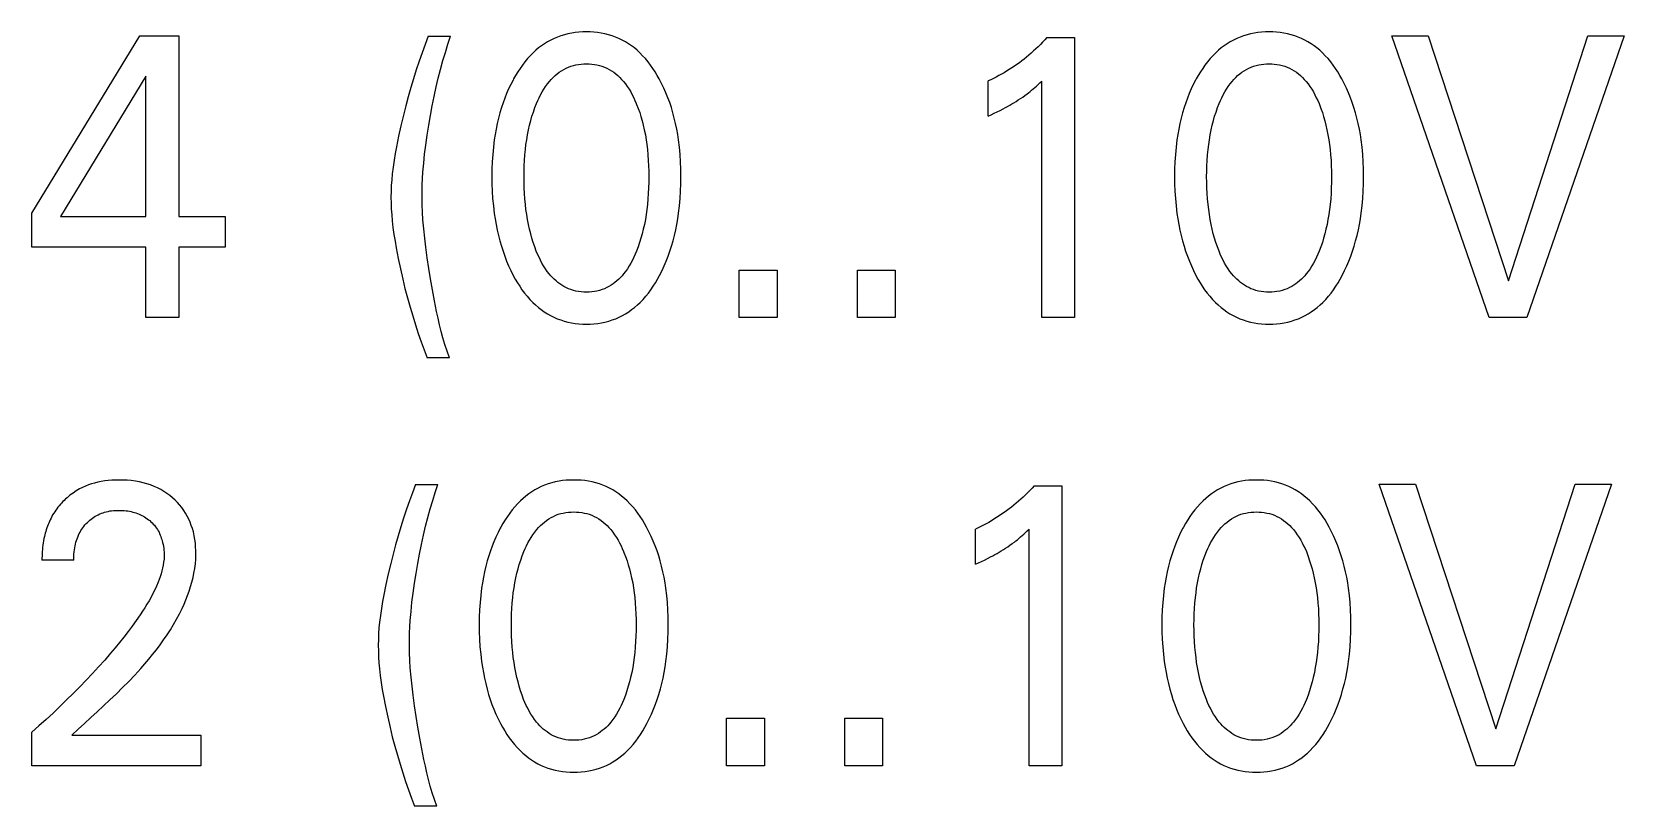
# Model space of a CAD drawing. Extents: x 0 to 420, y 0 to 297.
# Drawn here: x 175.19 to 187.62, y 232.71 to 238.76 of the extents above; entities that cross this region are included whole.
import ezdxf

# ---------------------------------------------------------------- set-up
doc = ezdxf.new("R2010")
doc.units = 0
doc.header["$LTSCALE"] = 23.1
doc.layers.add('10000_FRONT', color=7, linetype='CONTINUOUS')

msp = doc.modelspace()

# ---------------------------------------------------------------- linework, layer by layer
at = {"layer": '10000_FRONT', "color": 7, "linetype": 'CONTINUOUS'}
for p, q in [((175.189, 237.341), (176.032, 238.726)), ((176.032, 238.726), (176.335, 238.726)), ((176.335, 238.726), (176.335, 237.316)), ((178.283, 238.724), (178.456, 238.724)), ((183.11, 238.713), (183.327, 238.713)), ((183.327, 238.713), (183.327, 236.526)), ((186.564, 236.526), (185.804, 238.726)), ((185.804, 238.726), (186.088, 238.726)), ((186.088, 238.726), (186.715, 236.814)), ((186.715, 236.814), (187.333, 238.726)), ((187.617, 238.726), (186.857, 236.526)), ((187.333, 238.726), (187.617, 238.726)), ((176.078, 238.412), (175.412, 237.316)), ((176.078, 237.316), (176.078, 238.412)), ((182.652, 238.1), (182.652, 238.375)), ((183.071, 236.526), (183.071, 238.373)), ((175.189, 237.076), (175.189, 237.341)), ((175.412, 237.316), (176.078, 237.316)), ((176.335, 237.316), (176.697, 237.316)), ((176.697, 237.316), (176.697, 237.076)), ((176.078, 237.076), (175.189, 237.076)), ((176.078, 236.526), (176.078, 237.076)), ((176.335, 237.076), (176.335, 236.526)), ((176.697, 237.076), (176.335, 237.076)), ((180.709, 236.526), (180.709, 236.897)), ((180.709, 236.897), (181.005, 236.897)), ((181.005, 236.897), (181.005, 236.526)), ((181.632, 236.526), (181.632, 236.897)), ((181.632, 236.897), (181.928, 236.897)), ((181.928, 236.897), (181.928, 236.526)), ((176.335, 236.526), (176.078, 236.526)), ((181.005, 236.526), (180.709, 236.526)), ((181.928, 236.526), (181.632, 236.526)), ((183.327, 236.526), (183.071, 236.526)), ((186.857, 236.526), (186.564, 236.526)), ((178.448, 236.211), (178.275, 236.211)), ((178.184, 235.224), (178.357, 235.224)), ((183.011, 235.213), (183.228, 235.213)), ((183.228, 235.213), (183.228, 233.026)), ((186.465, 233.026), (185.705, 235.226)), ((185.705, 235.226), (185.989, 235.226)), ((185.989, 235.226), (186.616, 233.314)), ((186.616, 233.314), (187.234, 235.226)), ((187.518, 235.226), (186.758, 233.026)), ((187.234, 235.226), (187.518, 235.226)), ((182.553, 234.6), (182.553, 234.875)), ((182.972, 233.026), (182.972, 234.873)), ((175.515, 234.632), (175.267, 234.632)), ((175.189, 233.026), (175.189, 233.289)), ((180.61, 233.026), (180.61, 233.397)), ((180.61, 233.397), (180.906, 233.397)), ((180.906, 233.397), (180.906, 233.026)), ((181.533, 233.026), (181.533, 233.397)), ((181.533, 233.397), (181.828, 233.397)), ((181.828, 233.397), (181.828, 233.026)), ((175.5, 233.266), (176.508, 233.266)), ((176.508, 233.266), (176.508, 233.026)), ((176.508, 233.026), (175.189, 233.026)), ((180.906, 233.026), (180.61, 233.026)), ((181.828, 233.026), (181.533, 233.026)), ((183.228, 233.026), (182.972, 233.026)), ((186.758, 233.026), (186.465, 233.026)), ((178.349, 232.711), (178.175, 232.711))]:
    msp.add_line(p, q, dxfattribs=at)
for points in [[(180.088, 236.856), (180.107, 236.893), (180.124, 236.93), (180.14, 236.968), (180.155, 237.006), (180.168, 237.044), (180.181, 237.083), (180.193, 237.126), (180.204, 237.168), (180.214, 237.211), (180.222, 237.254), (180.23, 237.298), (180.236, 237.341), (180.243, 237.399), (180.249, 237.456), (180.252, 237.514), (180.254, 237.572), (180.255, 237.629), (180.254, 237.686), (180.252, 237.743), (180.248, 237.8), (180.243, 237.857), (180.236, 237.914), (180.23, 237.956), (180.222, 237.999), (180.213, 238.042), (180.203, 238.084), (180.192, 238.126), (180.18, 238.167), (180.167, 238.206), (180.153, 238.243), (180.138, 238.281), (180.122, 238.318), (180.104, 238.354), (180.085, 238.39), (180.07, 238.418), (180.053, 238.446), (180.036, 238.472), (180.017, 238.499), (179.998, 238.524), (179.978, 238.549), (179.956, 238.572), (179.934, 238.595), (179.913, 238.614), (179.891, 238.632), (179.868, 238.649), (179.845, 238.665), (179.821, 238.68), (179.796, 238.694), (179.77, 238.706), (179.744, 238.717), (179.717, 238.727), (179.689, 238.736), (179.661, 238.743), (179.633, 238.748), (179.604, 238.753), (179.575, 238.756), (179.546, 238.758), (179.517, 238.758), (179.488, 238.758), (179.459, 238.756), (179.43, 238.753), (179.402, 238.748), (179.373, 238.743), (179.345, 238.736), (179.318, 238.727), (179.291, 238.717), (179.264, 238.706), (179.239, 238.694), (179.214, 238.68), (179.19, 238.665), (179.167, 238.649), (179.144, 238.632), (179.122, 238.614), (179.101, 238.595), (179.078, 238.572), (179.057, 238.549), (179.036, 238.524), (179.017, 238.499), (178.999, 238.472), (178.981, 238.446), (178.964, 238.418), (178.949, 238.39), (178.944, 238.381)], [(185.416, 236.856), (185.435, 236.893), (185.452, 236.93), (185.468, 236.968), (185.483, 237.006), (185.497, 237.044), (185.509, 237.083), (185.521, 237.126), (185.532, 237.168), (185.542, 237.211), (185.551, 237.254), (185.558, 237.298), (185.565, 237.341), (185.572, 237.399), (185.577, 237.456), (185.58, 237.514), (185.583, 237.572), (185.583, 237.629), (185.583, 237.686), (185.58, 237.743), (185.577, 237.8), (185.571, 237.857), (185.564, 237.914), (185.558, 237.956), (185.55, 237.999), (185.541, 238.042), (185.531, 238.084), (185.52, 238.126), (185.508, 238.167), (185.495, 238.206), (185.481, 238.243), (185.466, 238.281), (185.45, 238.318), (185.432, 238.354), (185.414, 238.39), (185.398, 238.418), (185.381, 238.446), (185.364, 238.472), (185.346, 238.499), (185.326, 238.524), (185.306, 238.549), (185.284, 238.572), (185.262, 238.595), (185.241, 238.614), (185.219, 238.632), (185.196, 238.649), (185.173, 238.665), (185.149, 238.68), (185.124, 238.694), (185.098, 238.706), (185.072, 238.717), (185.045, 238.727), (185.018, 238.736), (184.99, 238.743), (184.961, 238.748), (184.932, 238.753), (184.903, 238.756), (184.874, 238.758), (184.845, 238.758), (184.816, 238.758), (184.787, 238.756), (184.758, 238.753), (184.73, 238.748), (184.701, 238.743), (184.673, 238.736), (184.646, 238.727), (184.619, 238.717), (184.593, 238.706), (184.567, 238.694), (184.542, 238.68), (184.518, 238.665), (184.495, 238.649), (184.472, 238.632), (184.45, 238.614), (184.429, 238.595), (184.407, 238.572), (184.385, 238.549), (184.365, 238.524), (184.345, 238.499), (184.327, 238.472), (184.309, 238.446), (184.293, 238.418), (184.277, 238.39), (184.272, 238.381)], [(178.283, 238.724), (178.258, 238.659), (178.234, 238.595), (178.212, 238.529), (178.189, 238.461), (178.168, 238.392), (178.147, 238.323), (178.127, 238.251), (178.107, 238.179), (178.089, 238.107), (178.069, 238.025), (178.051, 237.943), (178.034, 237.861), (178.025, 237.808), (178.016, 237.755), (178.008, 237.701), (178.002, 237.648), (177.997, 237.603), (177.994, 237.558), (177.992, 237.512), (177.991, 237.467), (177.992, 237.421), (177.994, 237.375), (177.997, 237.329), (178.001, 237.283), (178.007, 237.23), (178.015, 237.176), (178.023, 237.123), (178.032, 237.07), (178.047, 236.988), (178.065, 236.907), (178.083, 236.826), (178.101, 236.753), (178.12, 236.68), (178.141, 236.608), (178.161, 236.539), (178.182, 236.47), (178.204, 236.402), (178.227, 236.338), (178.25, 236.274), (178.275, 236.211)], [(178.448, 236.211), (178.429, 236.263), (178.412, 236.315), (178.397, 236.368), (178.383, 236.419), (178.37, 236.47), (178.359, 236.522), (178.347, 236.574), (178.331, 236.658), (178.315, 236.743), (178.3, 236.828), (178.287, 236.911), (178.275, 236.994), (178.263, 237.077), (178.255, 237.148), (178.247, 237.219), (178.241, 237.29), (178.237, 237.349), (178.235, 237.408), (178.234, 237.467), (178.234, 237.516), (178.236, 237.564), (178.238, 237.612), (178.241, 237.661), (178.247, 237.732), (178.254, 237.803), (178.263, 237.873), (178.273, 237.951), (178.286, 238.028), (178.299, 238.105), (178.313, 238.179), (178.328, 238.254), (178.345, 238.328), (178.361, 238.397), (178.379, 238.465), (178.397, 238.534), (178.416, 238.598), (178.435, 238.661), (178.456, 238.724)], [(183.11, 238.713), (183.094, 238.695), (183.077, 238.677), (183.06, 238.66), (183.043, 238.642), (183.025, 238.625), (183.007, 238.609), (182.989, 238.592), (182.97, 238.576), (182.952, 238.561), (182.933, 238.546), (182.915, 238.532), (182.896, 238.517), (182.876, 238.503), (182.857, 238.49), (182.837, 238.477), (182.817, 238.464), (182.797, 238.451), (182.777, 238.439), (182.757, 238.427), (182.736, 238.416), (182.715, 238.405), (182.694, 238.395), (182.673, 238.384), (182.652, 238.375)], [(179.126, 237.045), (179.114, 237.078), (179.102, 237.112), (179.091, 237.147), (179.082, 237.181), (179.073, 237.216), (179.064, 237.254), (179.057, 237.293), (179.051, 237.332), (179.045, 237.371), (179.041, 237.41), (179.037, 237.453), (179.034, 237.496), (179.032, 237.54), (179.03, 237.583), (179.03, 237.626), (179.03, 237.669), (179.032, 237.712), (179.034, 237.754), (179.037, 237.797), (179.041, 237.84), (179.045, 237.878), (179.051, 237.916), (179.057, 237.955), (179.065, 237.993), (179.073, 238.03), (179.082, 238.065), (179.092, 238.099), (179.103, 238.132), (179.115, 238.166), (179.128, 238.199), (179.138, 238.222), (179.148, 238.244), (179.159, 238.267), (179.171, 238.289), (179.184, 238.31), (179.198, 238.331), (179.213, 238.351), (179.228, 238.371), (179.242, 238.387), (179.257, 238.402), (179.272, 238.416), (179.288, 238.43), (179.304, 238.442), (179.322, 238.454), (179.34, 238.465), (179.358, 238.474), (179.377, 238.483), (179.396, 238.49), (179.415, 238.496), (179.435, 238.5), (179.455, 238.504), (179.476, 238.507), (179.496, 238.508), (179.517, 238.509), (179.538, 238.508), (179.558, 238.507), (179.579, 238.504), (179.599, 238.5), (179.619, 238.496), (179.638, 238.49), (179.657, 238.483), (179.676, 238.474), (179.695, 238.465), (179.712, 238.454), (179.73, 238.442), (179.746, 238.43), (179.762, 238.416), (179.777, 238.402), (179.792, 238.387), (179.806, 238.371), (179.821, 238.351), (179.836, 238.331), (179.85, 238.31), (179.863, 238.289), (179.875, 238.267), (179.886, 238.244), (179.896, 238.222), (179.906, 238.199), (179.909, 238.191)], [(184.455, 237.045), (184.442, 237.078), (184.43, 237.112), (184.419, 237.147), (184.41, 237.181), (184.401, 237.216), (184.393, 237.254), (184.385, 237.293), (184.379, 237.332), (184.374, 237.371), (184.369, 237.41), (184.365, 237.453), (184.362, 237.496), (184.36, 237.54), (184.359, 237.583), (184.358, 237.626), (184.359, 237.669), (184.36, 237.712), (184.362, 237.754), (184.365, 237.797), (184.369, 237.84), (184.374, 237.878), (184.379, 237.916), (184.386, 237.955), (184.393, 237.993), (184.402, 238.03), (184.411, 238.065), (184.42, 238.099), (184.431, 238.132), (184.443, 238.166), (184.456, 238.199), (184.466, 238.222), (184.476, 238.244), (184.488, 238.267), (184.5, 238.289), (184.512, 238.31), (184.526, 238.331), (184.541, 238.351), (184.557, 238.371), (184.57, 238.387), (184.585, 238.402), (184.6, 238.416), (184.616, 238.43), (184.633, 238.442), (184.65, 238.454), (184.668, 238.465), (184.686, 238.474), (184.705, 238.483), (184.724, 238.49), (184.744, 238.496), (184.764, 238.5), (184.784, 238.504), (184.804, 238.507), (184.825, 238.508), (184.845, 238.509), (184.866, 238.508), (184.886, 238.507), (184.907, 238.504), (184.927, 238.5), (184.947, 238.496), (184.967, 238.49), (184.986, 238.483), (185.004, 238.474), (185.023, 238.465), (185.041, 238.454), (185.058, 238.442), (185.074, 238.43), (185.09, 238.416), (185.106, 238.402), (185.12, 238.387), (185.134, 238.371), (185.15, 238.351), (185.164, 238.331), (185.178, 238.31), (185.191, 238.289), (185.203, 238.267), (185.214, 238.244), (185.225, 238.222), (185.235, 238.199), (185.238, 238.191)], [(178.944, 238.381), (178.926, 238.347), (178.909, 238.312), (178.894, 238.276), (178.88, 238.24), (178.867, 238.204), (178.854, 238.167), (178.842, 238.126), (178.831, 238.084), (178.821, 238.042), (178.812, 237.999), (178.805, 237.956), (178.798, 237.914), (178.791, 237.857), (178.786, 237.8), (178.782, 237.743), (178.78, 237.686), (178.779, 237.629), (178.78, 237.571), (178.782, 237.514), (178.785, 237.456), (178.791, 237.398), (178.798, 237.34), (178.804, 237.297), (178.812, 237.254), (178.82, 237.21), (178.83, 237.168), (178.841, 237.125), (178.853, 237.083), (178.866, 237.044), (178.879, 237.005), (178.894, 236.967), (178.91, 236.93), (178.927, 236.893), (178.946, 236.856), (178.962, 236.827), (178.978, 236.799), (178.996, 236.771), (179.014, 236.744), (179.034, 236.718), (179.054, 236.693), (179.076, 236.668), (179.099, 236.645), (179.12, 236.625), (179.142, 236.606), (179.164, 236.589), (179.188, 236.572), (179.212, 236.557), (179.237, 236.542), (179.263, 236.529), (179.289, 236.518), (179.316, 236.508), (179.344, 236.499), (179.372, 236.492), (179.401, 236.486), (179.43, 236.481), (179.459, 236.478), (179.488, 236.476), (179.517, 236.476), (179.546, 236.476), (179.576, 236.478), (179.605, 236.481), (179.634, 236.486), (179.662, 236.492), (179.691, 236.499), (179.718, 236.508), (179.746, 236.518), (179.772, 236.529), (179.798, 236.542), (179.823, 236.557), (179.847, 236.572), (179.87, 236.589), (179.893, 236.606), (179.915, 236.625), (179.936, 236.645), (179.959, 236.668), (179.98, 236.693), (180.001, 236.718), (180.02, 236.744), (180.039, 236.771), (180.056, 236.799), (180.072, 236.827), (180.088, 236.856)], [(182.652, 238.1), (182.676, 238.111), (182.699, 238.122), (182.723, 238.133), (182.746, 238.145), (182.769, 238.157), (182.787, 238.166), (182.804, 238.175), (182.821, 238.185), (182.838, 238.195), (182.854, 238.204), (182.871, 238.215), (182.888, 238.226), (182.905, 238.237), (182.922, 238.249), (182.939, 238.261), (182.956, 238.273), (182.968, 238.283), (182.98, 238.292), (182.991, 238.302), (183.004, 238.313), (183.017, 238.324), (183.03, 238.335), (183.044, 238.348), (183.057, 238.36), (183.071, 238.373)], [(184.272, 238.381), (184.254, 238.347), (184.238, 238.312), (184.222, 238.276), (184.208, 238.24), (184.195, 238.204), (184.183, 238.167), (184.17, 238.126), (184.159, 238.084), (184.149, 238.042), (184.14, 237.999), (184.133, 237.956), (184.126, 237.914), (184.119, 237.857), (184.114, 237.8), (184.11, 237.743), (184.108, 237.686), (184.107, 237.629), (184.108, 237.571), (184.11, 237.514), (184.114, 237.456), (184.119, 237.398), (184.126, 237.34), (184.132, 237.297), (184.14, 237.254), (184.149, 237.21), (184.158, 237.168), (184.169, 237.125), (184.182, 237.083), (184.194, 237.044), (184.208, 237.005), (184.223, 236.967), (184.239, 236.93), (184.256, 236.893), (184.274, 236.856), (184.29, 236.827), (184.307, 236.799), (184.324, 236.771), (184.342, 236.744), (184.362, 236.718), (184.382, 236.693), (184.404, 236.668), (184.427, 236.645), (184.448, 236.625), (184.47, 236.606), (184.493, 236.589), (184.516, 236.572), (184.54, 236.557), (184.565, 236.542), (184.591, 236.529), (184.617, 236.518), (184.644, 236.508), (184.672, 236.499), (184.7, 236.492), (184.729, 236.486), (184.758, 236.481), (184.787, 236.478), (184.816, 236.476), (184.845, 236.476), (184.875, 236.476), (184.904, 236.478), (184.933, 236.481), (184.962, 236.486), (184.991, 236.492), (185.019, 236.499), (185.047, 236.508), (185.074, 236.518), (185.1, 236.529), (185.126, 236.542), (185.151, 236.557), (185.175, 236.572), (185.199, 236.589), (185.221, 236.606), (185.243, 236.625), (185.264, 236.645), (185.287, 236.668), (185.309, 236.693), (185.329, 236.718), (185.349, 236.744), (185.367, 236.771), (185.384, 236.799), (185.401, 236.827), (185.416, 236.856)], [(179.909, 238.191), (179.922, 238.16), (179.933, 238.128), (179.943, 238.096), (179.952, 238.063), (179.961, 238.03), (179.969, 237.993), (179.977, 237.955), (179.983, 237.916), (179.989, 237.878), (179.993, 237.84), (179.997, 237.797), (180, 237.754), (180.002, 237.712), (180.004, 237.669), (180.004, 237.626), (180.004, 237.583), (180.002, 237.54), (180, 237.496), (179.997, 237.453), (179.993, 237.41), (179.989, 237.371), (179.983, 237.332), (179.977, 237.293), (179.97, 237.254), (179.961, 237.216), (179.953, 237.181), (179.943, 237.147), (179.932, 237.112), (179.921, 237.078), (179.908, 237.045), (179.898, 237.021), (179.887, 236.998), (179.876, 236.975), (179.864, 236.952), (179.851, 236.93), (179.838, 236.908), (179.823, 236.887), (179.807, 236.867), (179.795, 236.853), (179.782, 236.839), (179.769, 236.826), (179.755, 236.813), (179.74, 236.801), (179.725, 236.79), (179.709, 236.779), (179.693, 236.769), (179.677, 236.761), (179.658, 236.752), (179.639, 236.745), (179.619, 236.739), (179.599, 236.734), (179.579, 236.73), (179.558, 236.727), (179.538, 236.726), (179.517, 236.725), (179.496, 236.726), (179.476, 236.727), (179.455, 236.73), (179.435, 236.734), (179.415, 236.739), (179.395, 236.745), (179.376, 236.752), (179.357, 236.761), (179.341, 236.769), (179.325, 236.779), (179.309, 236.79), (179.294, 236.801), (179.28, 236.813), (179.266, 236.826), (179.252, 236.839), (179.239, 236.853), (179.227, 236.867), (179.211, 236.887), (179.197, 236.908), (179.183, 236.93), (179.17, 236.952), (179.158, 236.975), (179.147, 236.998), (179.136, 237.021), (179.126, 237.045)], [(185.238, 238.191), (185.25, 238.16), (185.261, 238.128), (185.271, 238.096), (185.281, 238.063), (185.289, 238.03), (185.297, 237.993), (185.305, 237.955), (185.311, 237.916), (185.317, 237.878), (185.321, 237.84), (185.325, 237.797), (185.329, 237.754), (185.331, 237.712), (185.332, 237.669), (185.332, 237.626), (185.332, 237.583), (185.331, 237.54), (185.329, 237.496), (185.326, 237.453), (185.322, 237.41), (185.317, 237.371), (185.312, 237.332), (185.305, 237.293), (185.298, 237.254), (185.289, 237.216), (185.281, 237.181), (185.271, 237.147), (185.261, 237.112), (185.249, 237.078), (185.236, 237.045), (185.226, 237.021), (185.216, 236.998), (185.204, 236.975), (185.192, 236.952), (185.18, 236.93), (185.166, 236.908), (185.151, 236.887), (185.135, 236.867), (185.123, 236.853), (185.11, 236.839), (185.097, 236.826), (185.083, 236.813), (185.068, 236.801), (185.053, 236.79), (185.038, 236.779), (185.022, 236.769), (185.005, 236.761), (184.986, 236.752), (184.967, 236.745), (184.948, 236.739), (184.928, 236.734), (184.907, 236.73), (184.887, 236.727), (184.866, 236.726), (184.845, 236.725), (184.825, 236.726), (184.804, 236.727), (184.783, 236.73), (184.763, 236.734), (184.743, 236.739), (184.723, 236.745), (184.704, 236.752), (184.686, 236.761), (184.669, 236.769), (184.653, 236.779), (184.637, 236.79), (184.622, 236.801), (184.608, 236.813), (184.594, 236.826), (184.58, 236.839), (184.568, 236.853), (184.555, 236.867), (184.54, 236.887), (184.525, 236.908), (184.511, 236.93), (184.498, 236.952), (184.486, 236.975), (184.475, 236.998), (184.464, 237.021), (184.455, 237.045)], [(175.5, 233.266), (175.549, 233.311), (175.599, 233.356), (175.649, 233.402), (175.698, 233.448), (175.748, 233.494), (175.798, 233.541), (175.848, 233.588), (175.897, 233.637), (175.945, 233.685), (175.992, 233.735), (176.039, 233.785), (176.07, 233.821), (176.101, 233.858), (176.131, 233.894), (176.161, 233.932), (176.19, 233.97), (176.217, 234.009), (176.244, 234.048), (176.27, 234.088), (176.294, 234.129), (176.318, 234.17), (176.34, 234.212), (176.361, 234.255), (176.377, 234.288), (176.391, 234.322), (176.404, 234.356), (176.417, 234.391), (176.428, 234.425), (176.438, 234.46), (176.447, 234.496), (176.454, 234.531), (176.46, 234.567), (176.465, 234.603), (176.468, 234.639), (176.469, 234.675), (176.469, 234.705), (176.467, 234.735), (176.465, 234.764), (176.461, 234.794), (176.455, 234.823), (176.449, 234.852), (176.442, 234.878), (176.433, 234.903), (176.424, 234.928), (176.413, 234.952), (176.401, 234.976), (176.388, 234.999), (176.374, 235.021), (176.359, 235.042), (176.342, 235.063), (176.325, 235.082), (176.307, 235.1), (176.287, 235.118), (176.265, 235.136), (176.242, 235.153), (176.219, 235.169), (176.194, 235.183), (176.169, 235.196), (176.142, 235.208), (176.115, 235.219), (176.086, 235.228), (176.058, 235.236), (176.029, 235.243), (175.997, 235.249), (175.965, 235.253), (175.933, 235.256), (175.901, 235.258), (175.868, 235.258), (175.84, 235.258), (175.813, 235.256), (175.785, 235.254), (175.758, 235.251), (175.73, 235.246), (175.703, 235.241), (175.678, 235.234), (175.654, 235.227), (175.63, 235.219), (175.606, 235.21), (175.583, 235.199), (175.561, 235.188), (175.535, 235.173), (175.51, 235.156), (175.486, 235.139), (175.463, 235.12)], [(178.184, 235.224), (178.159, 235.159), (178.135, 235.095), (178.113, 235.029), (178.09, 234.961), (178.069, 234.892), (178.048, 234.823), (178.028, 234.751), (178.008, 234.679), (177.99, 234.607), (177.97, 234.525), (177.952, 234.443), (177.935, 234.361), (177.926, 234.308), (177.917, 234.255), (177.909, 234.201), (177.903, 234.148), (177.898, 234.103), (177.895, 234.058), (177.893, 234.012), (177.892, 233.967), (177.893, 233.921), (177.895, 233.875), (177.898, 233.829), (177.902, 233.783), (177.908, 233.73), (177.916, 233.676), (177.924, 233.623), (177.933, 233.57), (177.948, 233.488), (177.966, 233.407), (177.984, 233.326), (178.002, 233.253), (178.021, 233.18), (178.042, 233.108), (178.062, 233.039), (178.083, 232.97), (178.105, 232.902), (178.128, 232.838), (178.151, 232.774), (178.175, 232.711)], [(178.349, 232.711), (178.33, 232.763), (178.313, 232.815), (178.298, 232.868), (178.284, 232.919), (178.271, 232.97), (178.26, 233.022), (178.248, 233.074), (178.232, 233.158), (178.216, 233.243), (178.201, 233.328), (178.188, 233.411), (178.176, 233.494), (178.164, 233.577), (178.156, 233.648), (178.148, 233.719), (178.142, 233.79), (178.138, 233.849), (178.136, 233.908), (178.135, 233.967), (178.135, 234.016), (178.137, 234.064), (178.139, 234.112), (178.142, 234.161), (178.148, 234.232), (178.155, 234.303), (178.164, 234.373), (178.174, 234.451), (178.187, 234.528), (178.2, 234.605), (178.214, 234.679), (178.229, 234.754), (178.246, 234.828), (178.262, 234.897), (178.28, 234.965), (178.298, 235.034), (178.317, 235.098), (178.336, 235.161), (178.357, 235.224)], [(179.989, 233.356), (180.008, 233.393), (180.025, 233.43), (180.041, 233.468), (180.056, 233.506), (180.069, 233.544), (180.082, 233.583), (180.094, 233.626), (180.105, 233.668), (180.115, 233.711), (180.123, 233.754), (180.131, 233.798), (180.137, 233.841), (180.144, 233.899), (180.15, 233.956), (180.153, 234.014), (180.155, 234.072), (180.156, 234.129), (180.155, 234.186), (180.153, 234.243), (180.149, 234.3), (180.144, 234.357), (180.137, 234.414), (180.131, 234.456), (180.123, 234.499), (180.114, 234.542), (180.104, 234.584), (180.093, 234.626), (180.081, 234.667), (180.068, 234.706), (180.054, 234.743), (180.039, 234.781), (180.023, 234.818), (180.005, 234.854), (179.986, 234.89), (179.971, 234.918), (179.954, 234.946), (179.937, 234.972), (179.918, 234.999), (179.899, 235.024), (179.879, 235.049), (179.857, 235.072), (179.835, 235.095), (179.814, 235.114), (179.792, 235.132), (179.769, 235.149), (179.746, 235.165), (179.722, 235.18), (179.697, 235.194), (179.671, 235.206), (179.645, 235.217), (179.618, 235.227), (179.59, 235.236), (179.562, 235.243), (179.534, 235.248), (179.505, 235.253), (179.476, 235.256), (179.447, 235.258), (179.418, 235.258), (179.389, 235.258), (179.36, 235.256), (179.331, 235.253), (179.303, 235.248), (179.274, 235.243), (179.246, 235.236), (179.219, 235.227), (179.191, 235.217), (179.165, 235.206), (179.14, 235.194), (179.115, 235.18), (179.091, 235.165), (179.068, 235.149), (179.045, 235.132), (179.023, 235.114), (179.002, 235.095), (178.979, 235.072), (178.958, 235.049), (178.937, 235.024), (178.918, 234.999), (178.9, 234.972), (178.882, 234.946), (178.865, 234.918), (178.85, 234.89), (178.845, 234.881)], [(183.011, 235.213), (182.995, 235.195), (182.978, 235.177), (182.961, 235.16), (182.944, 235.142), (182.926, 235.125), (182.908, 235.109), (182.89, 235.092), (182.871, 235.076), (182.853, 235.061), (182.834, 235.046), (182.816, 235.032), (182.797, 235.017), (182.777, 235.003), (182.758, 234.99), (182.738, 234.977), (182.718, 234.964), (182.698, 234.951), (182.678, 234.939), (182.658, 234.927), (182.637, 234.916), (182.616, 234.905), (182.595, 234.895), (182.574, 234.884), (182.553, 234.875)], [(185.317, 233.356), (185.336, 233.393), (185.353, 233.43), (185.369, 233.468), (185.384, 233.506), (185.398, 233.544), (185.41, 233.583), (185.422, 233.626), (185.433, 233.668), (185.443, 233.711), (185.452, 233.754), (185.459, 233.798), (185.466, 233.841), (185.473, 233.899), (185.478, 233.956), (185.481, 234.014), (185.484, 234.072), (185.484, 234.129), (185.484, 234.186), (185.481, 234.243), (185.478, 234.3), (185.472, 234.357), (185.465, 234.414), (185.459, 234.456), (185.451, 234.499), (185.442, 234.542), (185.432, 234.584), (185.421, 234.626), (185.409, 234.667), (185.396, 234.706), (185.382, 234.743), (185.367, 234.781), (185.351, 234.818), (185.333, 234.854), (185.315, 234.89), (185.299, 234.918), (185.282, 234.946), (185.265, 234.972), (185.247, 234.999), (185.227, 235.024), (185.207, 235.049), (185.185, 235.072), (185.163, 235.095), (185.142, 235.114), (185.12, 235.132), (185.097, 235.149), (185.074, 235.165), (185.05, 235.18), (185.025, 235.194), (184.999, 235.206), (184.973, 235.217), (184.946, 235.227), (184.919, 235.236), (184.891, 235.243), (184.862, 235.248), (184.833, 235.253), (184.804, 235.256), (184.775, 235.258), (184.746, 235.258), (184.717, 235.258), (184.688, 235.256), (184.659, 235.253), (184.631, 235.248), (184.602, 235.243), (184.574, 235.236), (184.547, 235.227), (184.52, 235.217), (184.494, 235.206), (184.468, 235.194), (184.443, 235.18), (184.419, 235.165), (184.396, 235.149), (184.373, 235.132), (184.351, 235.114), (184.33, 235.095), (184.308, 235.072), (184.286, 235.049), (184.266, 235.024), (184.246, 234.999), (184.228, 234.972), (184.21, 234.946), (184.194, 234.918), (184.178, 234.89), (184.173, 234.881)], [(175.463, 235.12), (175.452, 235.11), (175.441, 235.099), (175.431, 235.089), (175.421, 235.078), (175.411, 235.068), (175.401, 235.056), (175.392, 235.045), (175.383, 235.034), (175.375, 235.022), (175.367, 235.01), (175.359, 234.998), (175.351, 234.985), (175.344, 234.972), (175.338, 234.96), (175.332, 234.948), (175.326, 234.935), (175.32, 234.922), (175.315, 234.91), (175.31, 234.897), (175.305, 234.884), (175.301, 234.87), (175.297, 234.857), (175.293, 234.844), (175.29, 234.83), (175.286, 234.817), (175.283, 234.8), (175.28, 234.783), (175.277, 234.766), (175.274, 234.75), (175.272, 234.733), (175.271, 234.716), (175.269, 234.699), (175.268, 234.682), (175.268, 234.665), (175.267, 234.648), (175.267, 234.632)], [(175.515, 234.632), (175.516, 234.647), (175.516, 234.664), (175.517, 234.68), (175.519, 234.696), (175.521, 234.712), (175.523, 234.728), (175.526, 234.744), (175.529, 234.758), (175.533, 234.772), (175.537, 234.785), (175.542, 234.799), (175.547, 234.812), (175.552, 234.826), (175.559, 234.839), (175.565, 234.851), (175.572, 234.863), (175.579, 234.874), (175.587, 234.885), (175.595, 234.896), (175.603, 234.907), (175.612, 234.917), (175.622, 234.926), (175.631, 234.935), (175.641, 234.944), (175.651, 234.953), (175.662, 234.96), (175.673, 234.968), (175.684, 234.975), (175.695, 234.981), (175.707, 234.987), (175.719, 234.993), (175.731, 234.998), (175.744, 235.002), (175.756, 235.006), (175.769, 235.01), (175.783, 235.013), (175.797, 235.016), (175.811, 235.018), (175.825, 235.019), (175.84, 235.02), (175.854, 235.021), (175.868, 235.021), (175.882, 235.021), (175.896, 235.021), (175.91, 235.02), (175.924, 235.018), (175.937, 235.016), (175.951, 235.014), (175.965, 235.011), (175.977, 235.008), (175.989, 235.005), (176.001, 235.001), (176.013, 234.997), (176.025, 234.992), (176.036, 234.987), (176.048, 234.982), (176.059, 234.976), (176.069, 234.97), (176.079, 234.963), (176.089, 234.956), (176.099, 234.948), (176.109, 234.941), (176.118, 234.932), (176.127, 234.923), (176.136, 234.914), (176.145, 234.904), (176.153, 234.893), (176.161, 234.883), (176.168, 234.872), (176.175, 234.86), (176.181, 234.85), (176.186, 234.839), (176.191, 234.828), (176.195, 234.817), (176.199, 234.805), (176.203, 234.794), (176.206, 234.782), (176.209, 234.77), (176.213, 234.755), (176.215, 234.74), (176.218, 234.724), (176.219, 234.709), (176.22, 234.694), (176.221, 234.678), (176.221, 234.663)], [(179.027, 233.545), (179.015, 233.578), (179.003, 233.612), (178.992, 233.647), (178.983, 233.681), (178.974, 233.716), (178.965, 233.754), (178.958, 233.793), (178.952, 233.832), (178.946, 233.871), (178.942, 233.91), (178.938, 233.953), (178.935, 233.996), (178.933, 234.04), (178.931, 234.083), (178.931, 234.126), (178.931, 234.169), (178.933, 234.212), (178.935, 234.254), (178.938, 234.297), (178.942, 234.34), (178.946, 234.378), (178.952, 234.416), (178.958, 234.455), (178.966, 234.493), (178.974, 234.53), (178.983, 234.565), (178.993, 234.599), (179.004, 234.632), (179.016, 234.666), (179.029, 234.699), (179.039, 234.722), (179.049, 234.744), (179.06, 234.767), (179.072, 234.789), (179.085, 234.81), (179.099, 234.831), (179.114, 234.851), (179.129, 234.871), (179.143, 234.887), (179.158, 234.902), (179.173, 234.916), (179.189, 234.93), (179.205, 234.942), (179.223, 234.954), (179.241, 234.965), (179.259, 234.974), (179.278, 234.983), (179.297, 234.99), (179.316, 234.996), (179.336, 235), (179.356, 235.004), (179.377, 235.007), (179.397, 235.008), (179.418, 235.009), (179.439, 235.008), (179.459, 235.007), (179.48, 235.004), (179.5, 235), (179.52, 234.996), (179.539, 234.99), (179.558, 234.983), (179.577, 234.974), (179.595, 234.965), (179.613, 234.954), (179.631, 234.942), (179.647, 234.93), (179.663, 234.916), (179.678, 234.902), (179.693, 234.887), (179.707, 234.871), (179.722, 234.851), (179.737, 234.831), (179.751, 234.81), (179.764, 234.789), (179.776, 234.767), (179.787, 234.744), (179.797, 234.722), (179.807, 234.699), (179.81, 234.691)], [(184.356, 233.545), (184.343, 233.578), (184.331, 233.612), (184.32, 233.647), (184.311, 233.681), (184.302, 233.716), (184.294, 233.754), (184.286, 233.793), (184.28, 233.832), (184.275, 233.871), (184.27, 233.91), (184.266, 233.953), (184.263, 233.996), (184.261, 234.04), (184.26, 234.083), (184.259, 234.126), (184.26, 234.169), (184.261, 234.212), (184.263, 234.254), (184.266, 234.297), (184.27, 234.34), (184.275, 234.378), (184.28, 234.416), (184.287, 234.455), (184.294, 234.493), (184.303, 234.53), (184.312, 234.565), (184.321, 234.599), (184.332, 234.632), (184.344, 234.666), (184.357, 234.699), (184.367, 234.722), (184.377, 234.744), (184.389, 234.767), (184.401, 234.789), (184.413, 234.81), (184.427, 234.831), (184.442, 234.851), (184.458, 234.871), (184.471, 234.887), (184.486, 234.902), (184.501, 234.916), (184.517, 234.93), (184.534, 234.942), (184.551, 234.954), (184.569, 234.965), (184.587, 234.974), (184.606, 234.983), (184.625, 234.99), (184.645, 234.996), (184.665, 235), (184.685, 235.004), (184.705, 235.007), (184.726, 235.008), (184.746, 235.009), (184.767, 235.008), (184.787, 235.007), (184.808, 235.004), (184.828, 235), (184.848, 234.996), (184.868, 234.99), (184.887, 234.983), (184.905, 234.974), (184.924, 234.965), (184.942, 234.954), (184.959, 234.942), (184.975, 234.93), (184.991, 234.916), (185.007, 234.902), (185.021, 234.887), (185.035, 234.871), (185.051, 234.851), (185.065, 234.831), (185.079, 234.81), (185.092, 234.789), (185.104, 234.767), (185.115, 234.744), (185.126, 234.722), (185.136, 234.699), (185.139, 234.691)], [(178.845, 234.881), (178.827, 234.847), (178.81, 234.812), (178.795, 234.776), (178.781, 234.74), (178.768, 234.704), (178.755, 234.667), (178.743, 234.626), (178.732, 234.584), (178.722, 234.542), (178.713, 234.499), (178.705, 234.456), (178.699, 234.414), (178.692, 234.357), (178.687, 234.3), (178.683, 234.243), (178.681, 234.186), (178.68, 234.129), (178.681, 234.071), (178.683, 234.014), (178.686, 233.956), (178.692, 233.898), (178.699, 233.84), (178.705, 233.797), (178.713, 233.754), (178.721, 233.71), (178.731, 233.668), (178.742, 233.625), (178.754, 233.583), (178.767, 233.544), (178.78, 233.505), (178.795, 233.467), (178.811, 233.43), (178.828, 233.393), (178.847, 233.356), (178.863, 233.327), (178.879, 233.299), (178.897, 233.271), (178.915, 233.244), (178.935, 233.218), (178.955, 233.193), (178.977, 233.168), (179, 233.145), (179.021, 233.125), (179.043, 233.106), (179.065, 233.089), (179.089, 233.072), (179.113, 233.057), (179.138, 233.042), (179.164, 233.029), (179.19, 233.018), (179.217, 233.008), (179.245, 232.999), (179.273, 232.992), (179.302, 232.986), (179.33, 232.981), (179.36, 232.978), (179.389, 232.976), (179.418, 232.976), (179.447, 232.976), (179.477, 232.978), (179.506, 232.981), (179.535, 232.986), (179.563, 232.992), (179.592, 232.999), (179.619, 233.008), (179.647, 233.018), (179.673, 233.029), (179.699, 233.042), (179.724, 233.057), (179.748, 233.072), (179.771, 233.089), (179.794, 233.106), (179.816, 233.125), (179.837, 233.145), (179.86, 233.168), (179.881, 233.193), (179.902, 233.218), (179.921, 233.244), (179.94, 233.271), (179.957, 233.299), (179.973, 233.327), (179.989, 233.356)], [(182.553, 234.6), (182.577, 234.611), (182.6, 234.622), (182.624, 234.633), (182.647, 234.645), (182.67, 234.657), (182.688, 234.666), (182.705, 234.675), (182.722, 234.685), (182.738, 234.695), (182.755, 234.704), (182.772, 234.715), (182.789, 234.726), (182.806, 234.737), (182.823, 234.749), (182.84, 234.761), (182.857, 234.773), (182.869, 234.783), (182.881, 234.792), (182.892, 234.802), (182.905, 234.813), (182.918, 234.824), (182.931, 234.835), (182.945, 234.848), (182.958, 234.86), (182.972, 234.873)], [(184.173, 234.881), (184.155, 234.847), (184.139, 234.812), (184.123, 234.776), (184.109, 234.74), (184.096, 234.704), (184.084, 234.667), (184.071, 234.626), (184.06, 234.584), (184.05, 234.542), (184.041, 234.499), (184.034, 234.456), (184.027, 234.414), (184.02, 234.357), (184.015, 234.3), (184.011, 234.243), (184.009, 234.186), (184.008, 234.129), (184.009, 234.071), (184.011, 234.014), (184.015, 233.956), (184.02, 233.898), (184.027, 233.84), (184.033, 233.797), (184.041, 233.754), (184.05, 233.71), (184.059, 233.668), (184.07, 233.625), (184.083, 233.583), (184.095, 233.544), (184.109, 233.505), (184.123, 233.467), (184.139, 233.43), (184.157, 233.393), (184.175, 233.356), (184.191, 233.327), (184.207, 233.299), (184.225, 233.271), (184.243, 233.244), (184.263, 233.218), (184.283, 233.193), (184.305, 233.168), (184.328, 233.145), (184.349, 233.125), (184.371, 233.106), (184.394, 233.089), (184.417, 233.072), (184.441, 233.057), (184.466, 233.042), (184.492, 233.029), (184.518, 233.018), (184.545, 233.008), (184.573, 232.999), (184.601, 232.992), (184.63, 232.986), (184.659, 232.981), (184.688, 232.978), (184.717, 232.976), (184.746, 232.976), (184.776, 232.976), (184.805, 232.978), (184.834, 232.981), (184.863, 232.986), (184.892, 232.992), (184.92, 232.999), (184.948, 233.008), (184.975, 233.018), (185.001, 233.029), (185.027, 233.042), (185.052, 233.057), (185.076, 233.072), (185.1, 233.089), (185.122, 233.106), (185.144, 233.125), (185.165, 233.145), (185.188, 233.168), (185.21, 233.193), (185.23, 233.218), (185.249, 233.244), (185.268, 233.271), (185.285, 233.299), (185.302, 233.327), (185.317, 233.356)], [(176.221, 234.663), (176.22, 234.639), (176.217, 234.616), (176.214, 234.593), (176.209, 234.57), (176.204, 234.548), (176.198, 234.525), (176.191, 234.503), (176.183, 234.481), (176.174, 234.459), (176.162, 234.429), (176.149, 234.4), (176.134, 234.371), (176.119, 234.342), (176.104, 234.315), (176.087, 234.287), (176.07, 234.26), (176.053, 234.233), (176.035, 234.206), (176.004, 234.161), (175.972, 234.117), (175.94, 234.074), (175.907, 234.031), (175.873, 233.988), (175.838, 233.946), (175.803, 233.905), (175.757, 233.851), (175.709, 233.798), (175.661, 233.746), (175.613, 233.694), (175.563, 233.642), (175.512, 233.591), (175.46, 233.54), (175.408, 233.489), (175.354, 233.438), (175.299, 233.388), (175.244, 233.338), (175.189, 233.289)], [(179.81, 234.691), (179.823, 234.66), (179.834, 234.628), (179.844, 234.596), (179.853, 234.563), (179.862, 234.53), (179.87, 234.493), (179.878, 234.455), (179.884, 234.416), (179.89, 234.378), (179.894, 234.34), (179.898, 234.297), (179.901, 234.254), (179.903, 234.212), (179.905, 234.169), (179.905, 234.126), (179.905, 234.083), (179.903, 234.04), (179.901, 233.996), (179.898, 233.953), (179.894, 233.91), (179.89, 233.871), (179.884, 233.832), (179.878, 233.793), (179.871, 233.754), (179.862, 233.716), (179.854, 233.681), (179.844, 233.647), (179.833, 233.612), (179.822, 233.578), (179.809, 233.545), (179.799, 233.521), (179.788, 233.498), (179.777, 233.475), (179.765, 233.452), (179.752, 233.43), (179.739, 233.408), (179.724, 233.387), (179.708, 233.367), (179.696, 233.353), (179.683, 233.339), (179.67, 233.326), (179.656, 233.313), (179.641, 233.301), (179.626, 233.29), (179.61, 233.279), (179.594, 233.269), (179.578, 233.261), (179.559, 233.252), (179.54, 233.245), (179.52, 233.239), (179.5, 233.234), (179.48, 233.23), (179.459, 233.227), (179.439, 233.226), (179.418, 233.225), (179.397, 233.226), (179.377, 233.227), (179.356, 233.23), (179.336, 233.234), (179.316, 233.239), (179.296, 233.245), (179.277, 233.252), (179.258, 233.261), (179.242, 233.269), (179.226, 233.279), (179.21, 233.29), (179.195, 233.301), (179.18, 233.313), (179.167, 233.326), (179.153, 233.339), (179.14, 233.353), (179.128, 233.367), (179.112, 233.387), (179.098, 233.408), (179.084, 233.43), (179.071, 233.452), (179.059, 233.475), (179.048, 233.498), (179.037, 233.521), (179.027, 233.545)], [(185.139, 234.691), (185.151, 234.66), (185.162, 234.628), (185.172, 234.596), (185.181, 234.563), (185.19, 234.53), (185.198, 234.493), (185.206, 234.455), (185.212, 234.416), (185.218, 234.378), (185.222, 234.34), (185.226, 234.297), (185.23, 234.254), (185.232, 234.212), (185.233, 234.169), (185.233, 234.126), (185.233, 234.083), (185.232, 234.04), (185.23, 233.996), (185.227, 233.953), (185.223, 233.91), (185.218, 233.871), (185.213, 233.832), (185.206, 233.793), (185.199, 233.754), (185.19, 233.716), (185.182, 233.681), (185.172, 233.647), (185.162, 233.612), (185.15, 233.578), (185.137, 233.545), (185.127, 233.521), (185.117, 233.498), (185.105, 233.475), (185.093, 233.452), (185.081, 233.43), (185.067, 233.408), (185.052, 233.387), (185.036, 233.367), (185.024, 233.353), (185.011, 233.339), (184.998, 233.326), (184.984, 233.313), (184.969, 233.301), (184.954, 233.29), (184.939, 233.279), (184.923, 233.269), (184.906, 233.261), (184.887, 233.252), (184.868, 233.245), (184.849, 233.239), (184.829, 233.234), (184.808, 233.23), (184.788, 233.227), (184.767, 233.226), (184.746, 233.225), (184.726, 233.226), (184.705, 233.227), (184.684, 233.23), (184.664, 233.234), (184.644, 233.239), (184.624, 233.245), (184.605, 233.252), (184.587, 233.261), (184.57, 233.269), (184.554, 233.279), (184.538, 233.29), (184.523, 233.301), (184.509, 233.313), (184.495, 233.326), (184.481, 233.339), (184.469, 233.353), (184.456, 233.367), (184.441, 233.387), (184.426, 233.408), (184.412, 233.43), (184.399, 233.452), (184.387, 233.475), (184.376, 233.498), (184.365, 233.521), (184.356, 233.545)]]:
    msp.add_lwpolyline(points, dxfattribs=at)

doc.saveas('drawing.dxf')
